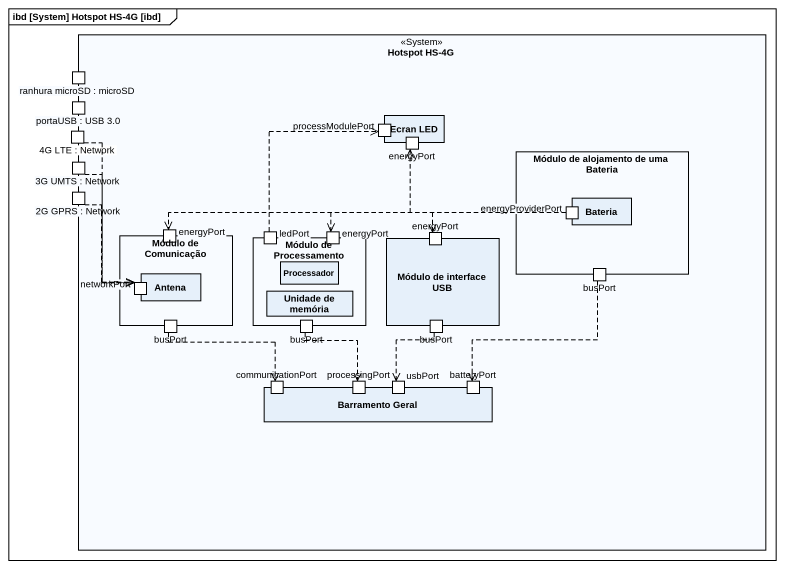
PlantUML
@startuml
mainframe ibd [System] Hotspot HS-4G [ibd]
rectangle "Hotspot HS-4G" as Hotspot_HS_4G <<System>> {
  port "ranhura microSD : microSD" as ranhura_microSD
  port "portaUSB : USB 3.0" as portaUSB
  port "4G LTE : Network" as p4G_LTE
  rectangle "Ecran LED" as Ecran_LED {
    port processModulePort
    port energyPort
  }
  rectangle "Módulo de alojamento de uma Bateria" as Módulo_de_alojamento_de_uma {
    rectangle Bateria {
      port energyProviderPort
    }
    port busPort
  }
  port "3G UMTS : Network" as p3G_UMTS
  port "2G GPRS : Network" as p2G_GPRS
  rectangle "Módulo de Comunicação" as Módulo_de_Comunicação {
    port "energyPort" as energyPort_2
    rectangle Antena {
      port networkPort
    }
    port "busPort" as busPort_2
  }
  rectangle "Módulo de Processamento" as Módulo_de_Processamento {
    port ledPort
    rectangle Processador
    port "energyPort" as energyPort_3
    rectangle "Unidade de memória" as Unidade_de_memória
    port "busPort" as busPort_3
  }
  rectangle "Módulo de interface USB" as Módulo_de_interface_USB {
    port "energyPort" as energyPort_4
    port "busPort" as busPort_4
  }
  rectangle "Barramento Geral" as Barramento_Geral {
    port communicationPort
    port processingPort
    port usbPort
    port batteryPort
  }
}
p4G_LTE ..> networkPort
p3G_UMTS ..> networkPort
p2G_GPRS ..> networkPort
energyProviderPort .left.> energyPort
energyProviderPort .left.> energyPort_2
energyProviderPort .left.> energyPort_3
energyProviderPort .left.> energyPort_4
ledPort .up.> processModulePort
busPort ..> batteryPort
busPort_2 .right.> communicationPort
busPort_3 ..> processingPort
busPort_4 ..> usbPort
@enduml
